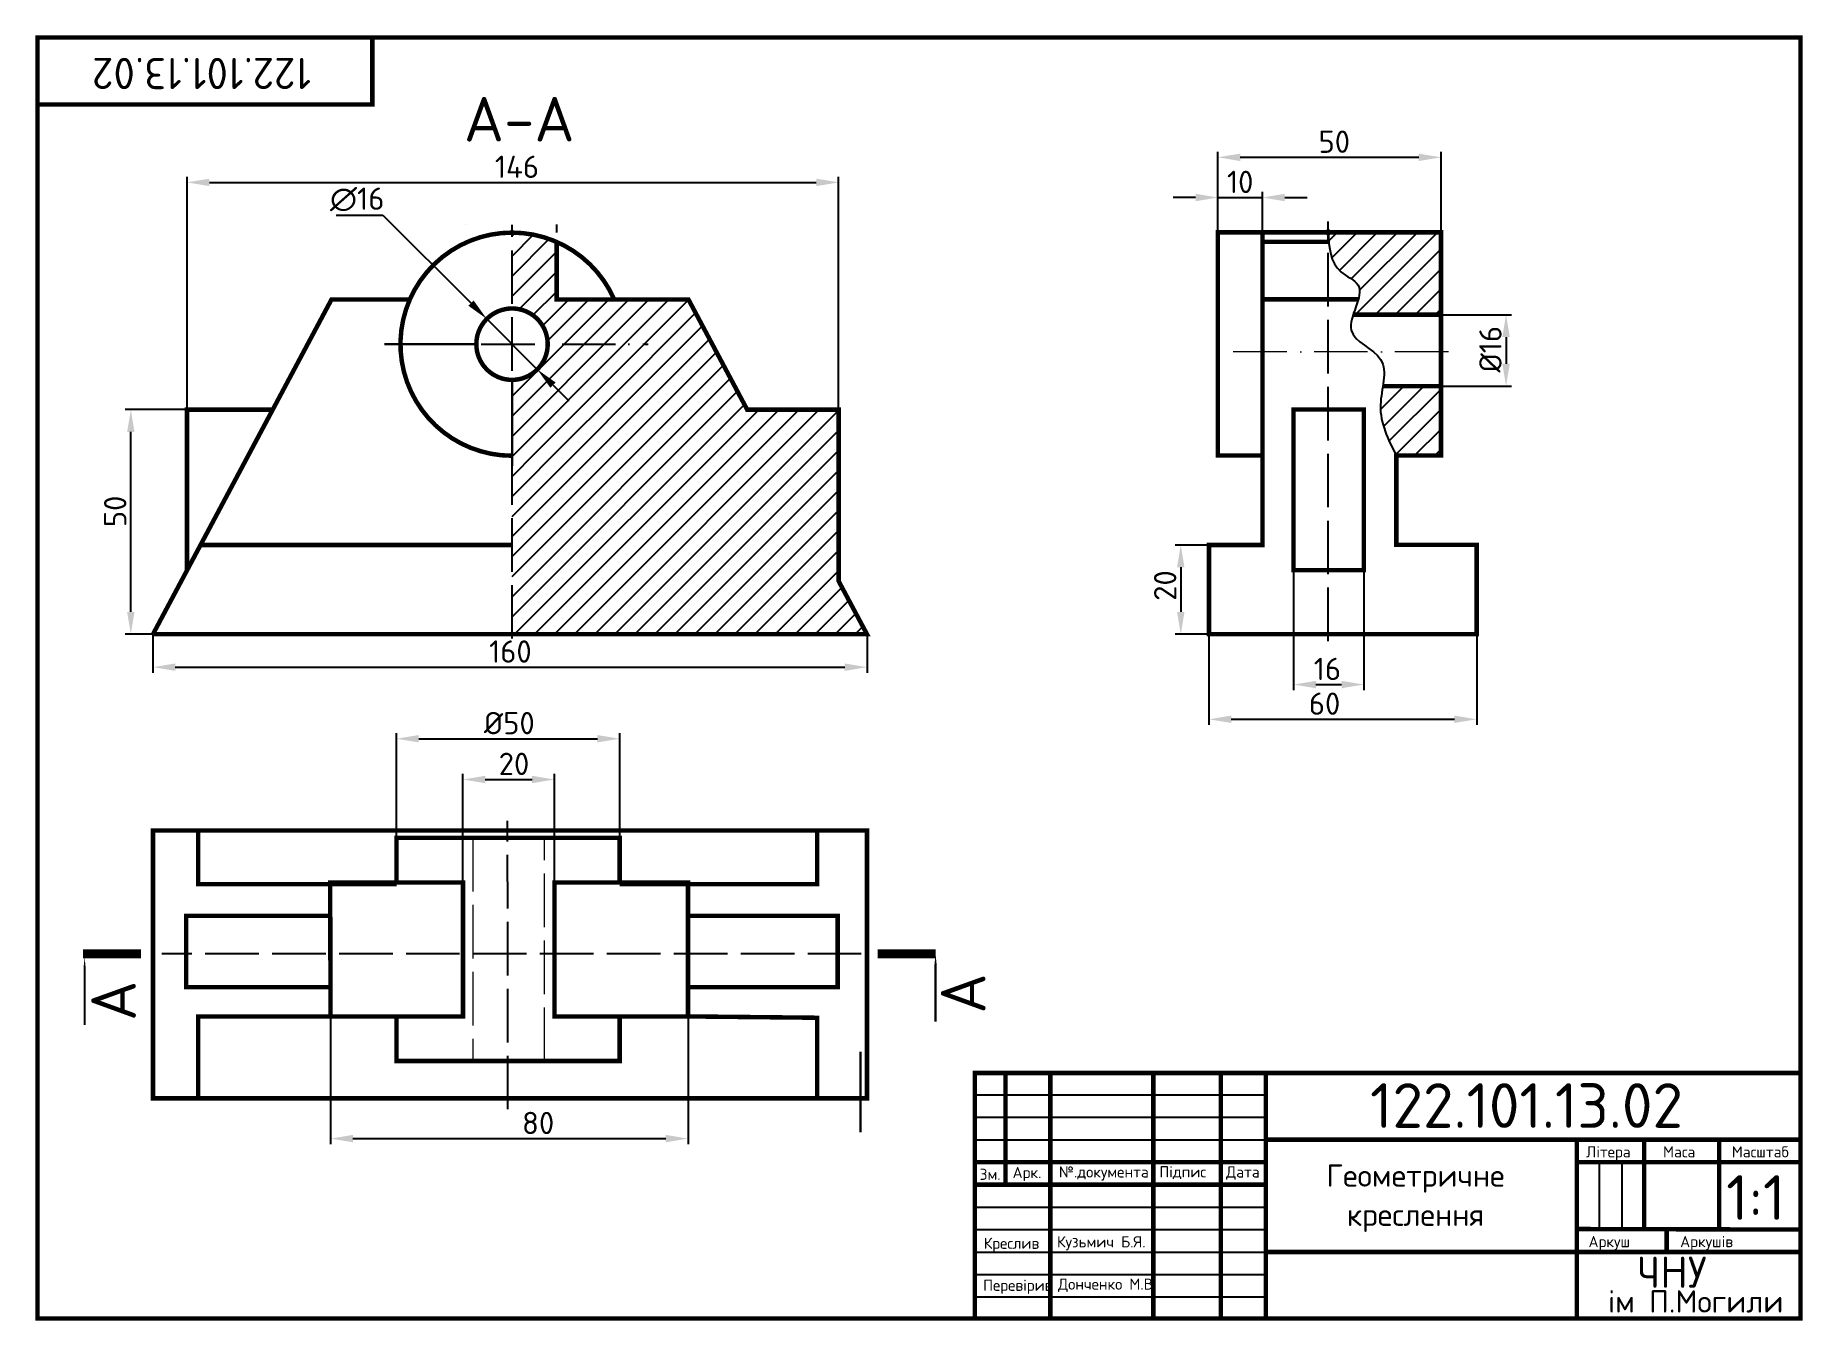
# Model space of a CAD drawing. Header units: millimetres. Extents: x 20 to 416, y 4 to 292.
import ezdxf
from ezdxf.enums import TextEntityAlignment as Align

# ---------------------------------------------------------------- set-up
doc = ezdxf.new("R2010")
doc.units = ezdxf.units.MM
doc.header["$PDMODE"] = 34
doc.header["$PDSIZE"] = -3
doc.linetypes.add('ACAD_ISO02W100', pattern=[15, 12, -3])
doc.linetypes.add('ACAD_ISO10W100', pattern=[18, 12, -3, 0, -3])
for name, color, linetype in [('Dim', 5, 'Continuous'), ('Dop', 6, 'Continuous'), ('Kontur', 7, 'Continuous'), ('Osy', 1, 'ACAD_ISO10W100')]:
    doc.layers.add(name, color=color, linetype=linetype)
doc.styles.get("Standard").update_dxf_attribs({"font": 'isocpeur.ttf'})
doc.dimstyles.new('ESKD_', dxfattribs={"dimtxt": 5, "dimasz": 5, "dimexe": 1.25, "dimexo": 0, "dimgap": 1, "dimtad": 1, "dimtoh": 1, "dimdec": 1, "dimtxsty": 'Standard', "dimcen": 2.5, "dimclrd": 256, "dimclre": 256, "dimclrt": 256, "dimadec": 0, "dimazin": 0, "dimtfac": 1, "dimtdec": 1, "dimtmove": 0, "dimatfit": 3, "dimfxl": 1, "dimtfillclr": 256, "dimlwd": -1, "dimlwe": -1, "dimarcsym": 0})

# ---------------------------------------------------------------- blocks, each defined once
blk = doc.blocks.new('*D1')
at = {"layer": 'Defpoints', "color": 0, "lineweight": -3, "transparency": 16777216}
for p in [(45.85, 158.3), (205.85, 158.3), (205.85, 150.93)]:
    blk.add_point(p, dxfattribs=at)
at = {"layer": 'Dim', "transparency": 16777216}
for p, q in [((45.85, 158.3), (45.85, 149.68)), ((205.85, 158.3), (205.85, 149.68)), ((50.85, 150.93), (200.85, 150.93))]:
    blk.add_line(p, q, dxfattribs=at)
at = {"layer": 'Dim', "lineweight": -3, "transparency": 16777216}
for points in [[(50.85, 151.76), (50.85, 150.1), (45.85, 150.93)], [(200.85, 151.76), (200.85, 150.1), (205.85, 150.93)]]:
    blk.add_solid(points, dxfattribs=at)
at = {"layer": 'Dim', "lineweight": 30, "transparency": 16777216, "insert": (125.94, 154.43), "char_height": 5, "attachment_point": 5}
blk.add_mtext('160', dxfattribs=at)
blk = doc.blocks.new('*D2')
at = {"layer": 'Defpoints', "color": 0, "lineweight": -3, "transparency": 16777216}
for p in [(40.89, 208.63), (53.49, 208.63), (45.85, 158.3)]:
    blk.add_point(p, dxfattribs=at)
at = {"layer": 'Dim', "transparency": 16777216}
for p, q in [((53.49, 208.63), (39.64, 208.63)), ((40.89, 163.3), (40.89, 203.63)), ((45.85, 158.3), (39.64, 158.3))]:
    blk.add_line(p, q, dxfattribs=at)
at = {"layer": 'Dim', "lineweight": -3, "transparency": 16777216}
for points in [[(40.06, 203.63), (41.72, 203.63), (40.89, 208.63)], [(40.06, 163.3), (41.72, 163.3), (40.89, 158.3)]]:
    blk.add_solid(points, dxfattribs=at)
at = {"layer": 'Dim', "lineweight": 30, "transparency": 16777216, "insert": (37.39, 185.83), "char_height": 5, "attachment_point": 5, "rotation": 90}
blk.add_mtext('50', dxfattribs=at)
blk = doc.blocks.new('*D4')
at = {"layer": 'Defpoints', "color": 0, "lineweight": -3, "transparency": 16777216}
for p in [(199.49, 259.55), (53.49, 208.63), (199.49, 208.63)]:
    blk.add_point(p, dxfattribs=at)
at = {"layer": 'Dim', "transparency": 16777216}
for p, q in [((53.49, 208.63), (53.49, 260.8)), ((58.49, 259.55), (194.49, 259.55)), ((199.49, 208.63), (199.49, 260.8))]:
    blk.add_line(p, q, dxfattribs=at)
at = {"layer": 'Dim', "lineweight": -3, "transparency": 16777216}
for points in [[(58.49, 260.38), (58.49, 258.72), (53.49, 259.55)], [(194.49, 260.38), (194.49, 258.72), (199.49, 259.55)]]:
    blk.add_solid(points, dxfattribs=at)
at = {"layer": 'Dim', "lineweight": 30, "transparency": 16777216, "insert": (127.41, 263.05), "char_height": 5, "attachment_point": 5}
blk.add_mtext('146', dxfattribs=at)
blk = doc.blocks.new('*D6')
at = {"layer": 'Defpoints', "color": 0, "linetype": 'ACAD_ISO02W100', "lineweight": -3, "transparency": 16777216}
for p in [(150.43, 134.89), (100.42, 102.67), (150.43, 102.29)]:
    blk.add_point(p, dxfattribs=at)
at = {"layer": 'Dim', "transparency": 16777216}
for p, q in [((100.42, 102.67), (100.42, 136.14)), ((105.42, 134.89), (145.43, 134.89)), ((150.43, 102.29), (150.43, 136.14))]:
    blk.add_line(p, q, dxfattribs=at)
at = {"layer": 'Dim', "linetype": 'ACAD_ISO02W100', "lineweight": -3, "transparency": 16777216}
for points in [[(105.42, 135.72), (105.42, 134.06), (100.42, 134.89)], [(145.43, 135.72), (145.43, 134.06), (150.43, 134.89)]]:
    blk.add_solid(points, dxfattribs=at)
at = {"layer": 'Dim', "linetype": 'ACAD_ISO02W100', "lineweight": 15, "transparency": 16777216, "insert": (125.7, 138.39), "char_height": 5, "attachment_point": 5}
blk.add_mtext('%%C50', dxfattribs=at)
blk = doc.blocks.new('*D8')
at = {"layer": 'Defpoints', "color": 0, "lineweight": -3, "transparency": 16777216}
for p in [(334.47, 265.17), (284.47, 248.35), (334.47, 248.35)]:
    blk.add_point(p, dxfattribs=at)
at = {"layer": 'Dim', "transparency": 16777216}
for p, q in [((284.47, 248.35), (284.47, 266.42)), ((334.47, 248.35), (334.47, 266.42)), ((289.47, 265.17), (329.47, 265.17))]:
    blk.add_line(p, q, dxfattribs=at)
at = {"layer": 'Dim', "lineweight": -3, "transparency": 16777216}
for points in [[(289.47, 266), (289.47, 264.34), (284.47, 265.17)], [(329.47, 266), (329.47, 264.34), (334.47, 265.17)]]:
    blk.add_solid(points, dxfattribs=at)
at = {"layer": 'Dim', "lineweight": 30, "transparency": 16777216, "insert": (310.55, 268.67), "char_height": 5, "attachment_point": 5}
blk.add_mtext('50', dxfattribs=at)
blk = doc.blocks.new('*D9')
at = {"layer": 'Defpoints', "color": 0, "lineweight": -3, "transparency": 16777216}
for p in [(294.47, 256.16), (284.47, 248.35), (294.47, 248.35)]:
    blk.add_point(p, dxfattribs=at)
at = {"layer": 'Dim', "transparency": 16777216}
for p, q in [((284.47, 248.35), (284.47, 257.41)), ((294.47, 248.35), (294.47, 257.41)), ((279.47, 256.16), (274.47, 256.16)), ((284.47, 256.16), (294.47, 256.16)), ((299.47, 256.16), (304.47, 256.16))]:
    blk.add_line(p, q, dxfattribs=at)
at = {"layer": 'Dim', "lineweight": -3, "transparency": 16777216}
for points in [[(279.47, 257), (279.47, 255.33), (284.47, 256.16)], [(299.47, 257), (299.47, 255.33), (294.47, 256.16)]]:
    blk.add_solid(points, dxfattribs=at)
at = {"layer": 'Dim', "lineweight": 30, "transparency": 16777216, "insert": (289.47, 259.66), "char_height": 5, "attachment_point": 5}
blk.add_mtext('10', dxfattribs=at)
blk = doc.blocks.new('*D10')
at = {"layer": 'Defpoints', "color": 0, "linetype": 'ACAD_ISO10W100', "lineweight": -3, "transparency": 16777216}
for p in [(282.47, 178.3), (276.16, 158.3), (282.47, 158.3)]:
    blk.add_point(p, dxfattribs=at)
at = {"layer": 'Dim', "transparency": 16777216}
for p, q in [((282.47, 178.3), (274.91, 178.3)), ((276.16, 173.3), (276.16, 163.3)), ((282.47, 158.3), (274.91, 158.3))]:
    blk.add_line(p, q, dxfattribs=at)
at = {"layer": 'Dim', "linetype": 'ACAD_ISO10W100', "lineweight": -3, "transparency": 16777216}
for points in [[(275.32, 173.3), (276.99, 173.3), (276.16, 178.3)], [(275.32, 163.3), (276.99, 163.3), (276.16, 158.3)]]:
    blk.add_solid(points, dxfattribs=at)
at = {"layer": 'Dim', "linetype": 'ACAD_ISO10W100', "lineweight": -3, "transparency": 16777216, "insert": (272.66, 169.22), "char_height": 5, "attachment_point": 5, "rotation": 90}
blk.add_mtext('20', dxfattribs=at)
blk = doc.blocks.new('*D11')
at = {"layer": 'Defpoints', "color": 0, "linetype": 'ACAD_ISO02W100', "lineweight": -3, "transparency": 16777216}
for p in [(85.66, 72.67), (165.75, 72.67), (165.75, 45.29)]:
    blk.add_point(p, dxfattribs=at)
at = {"layer": 'Dim', "transparency": 16777216}
for p, q in [((85.66, 72.67), (85.66, 44.04)), ((165.75, 72.67), (165.75, 44.04)), ((90.66, 45.29), (160.75, 45.29))]:
    blk.add_line(p, q, dxfattribs=at)
at = {"layer": 'Dim', "linetype": 'ACAD_ISO02W100', "lineweight": -3, "transparency": 16777216}
for points in [[(90.66, 46.12), (90.66, 44.46), (85.66, 45.29)], [(160.75, 46.12), (160.75, 44.46), (165.75, 45.29)]]:
    blk.add_solid(points, dxfattribs=at)
at = {"layer": 'Dim', "linetype": 'ACAD_ISO02W100', "lineweight": -3, "transparency": 16777216, "insert": (132.16, 48.79), "char_height": 5, "attachment_point": 5}
blk.add_mtext('80', dxfattribs=at)
blk = doc.blocks.new('*D13')
at = {"layer": 'Defpoints', "color": 0, "linetype": 'ACAD_ISO02W100', "lineweight": -3, "transparency": 16777216}
for p in [(120.65, 228.96), (131.97, 217.64)]:
    blk.add_point(p, dxfattribs=at)
at = {"layer": 'Dim', "transparency": 16777216}
for p, q in [((86.87, 252.24), (97.37, 252.24)), ((97.37, 252.24), (117.12, 232.49)), ((131.97, 217.64), (120.65, 228.96)), ((135.5, 214.11), (139.04, 210.57))]:
    blk.add_line(p, q, dxfattribs=at)
blk.add_arc((126.31, 223.3), 8, 126.0448, 180, dxfattribs=at)
at = {"layer": 'Dim', "linetype": 'ACAD_ISO02W100', "lineweight": -3, "transparency": 16777216}
for points in [[(117.71, 233.08), (116.53, 231.9), (120.65, 228.96)], [(136.09, 214.7), (134.91, 213.52), (131.97, 217.64)]]:
    blk.add_solid(points, dxfattribs=at)
at = {"layer": 'Dim', "linetype": 'ACAD_ISO02W100', "lineweight": -3, "transparency": 16777216, "insert": (91.62, 255.74), "char_height": 5, "attachment_point": 5}
blk.add_mtext('∅16', dxfattribs=at)
blk = doc.blocks.new('*D15')
at = {"layer": 'Defpoints', "color": 0, "lineweight": -3, "transparency": 16777216}
for p in [(135.81, 125.76), (115.31, 102.67), (135.81, 102.67)]:
    blk.add_point(p, dxfattribs=at)
at = {"layer": 'Dim', "transparency": 16777216}
for p, q in [((115.31, 102.67), (115.31, 127.01)), ((135.81, 102.67), (135.81, 127.01)), ((120.31, 125.76), (130.81, 125.76))]:
    blk.add_line(p, q, dxfattribs=at)
at = {"layer": 'Dim', "lineweight": -3, "transparency": 16777216}
for points in [[(120.31, 126.59), (120.31, 124.93), (115.31, 125.76)], [(130.81, 126.59), (130.81, 124.93), (135.81, 125.76)]]:
    blk.add_solid(points, dxfattribs=at)
at = {"layer": 'Dim', "lineweight": -3, "transparency": 16777216, "insert": (126.75, 129.26), "char_height": 5, "attachment_point": 5}
blk.add_mtext('20', dxfattribs=at)
blk = doc.blocks.new('*D17')
at = {"layer": 'Defpoints', "color": 0, "lineweight": -3, "transparency": 16777216}
for p in [(334.47, 229.9), (334.47, 213.91), (349.04, 213.91)]:
    blk.add_point(p, dxfattribs=at)
at = {"layer": 'Dim', "transparency": 16777216}
for p, q in [((334.47, 229.9), (350.29, 229.9)), ((349.04, 224.9), (349.04, 218.91)), ((334.47, 213.91), (350.29, 213.91))]:
    blk.add_line(p, q, dxfattribs=at)
at = {"layer": 'Dim', "lineweight": -3, "transparency": 16777216}
for points in [[(348.21, 224.9), (349.88, 224.9), (349.04, 229.9)], [(348.21, 218.91), (349.88, 218.91), (349.04, 213.91)]]:
    blk.add_solid(points, dxfattribs=at)
at = {"layer": 'Dim', "lineweight": -3, "transparency": 16777216, "insert": (345.54, 222.17), "char_height": 5, "attachment_point": 5, "rotation": 90}
blk.add_mtext('%%C16', dxfattribs=at)
blk = doc.blocks.new('*D18')
at = {"layer": 'Defpoints', "color": 0, "lineweight": -3, "transparency": 16777216}
for p in [(282.47, 158.3), (342.47, 158.3), (342.47, 139.25)]:
    blk.add_point(p, dxfattribs=at)
at = {"layer": 'Dim', "transparency": 16777216}
for p, q in [((282.47, 158.3), (282.47, 138)), ((342.47, 158.3), (342.47, 138)), ((287.47, 139.25), (337.47, 139.25))]:
    blk.add_line(p, q, dxfattribs=at)
at = {"layer": 'Dim', "lineweight": -3, "transparency": 16777216}
for points in [[(287.47, 140.08), (287.47, 138.42), (282.47, 139.25)], [(337.47, 140.08), (337.47, 138.42), (342.47, 139.25)]]:
    blk.add_solid(points, dxfattribs=at)
at = {"layer": 'Dim', "lineweight": -3, "transparency": 16777216, "insert": (308.37, 142.75), "char_height": 5, "attachment_point": 5}
blk.add_mtext('60', dxfattribs=at)
blk = doc.blocks.new('*D19')
at = {"layer": 'Defpoints', "color": 0, "lineweight": -3, "transparency": 16777216}
for p in [(301.42, 172.65), (317.17, 172.65), (317.17, 147.03)]:
    blk.add_point(p, dxfattribs=at)
at = {"layer": 'Dim', "transparency": 16777216}
for p, q in [((301.42, 172.65), (301.42, 145.78)), ((317.17, 172.65), (317.17, 145.78)), ((306.42, 147.03), (312.17, 147.03))]:
    blk.add_line(p, q, dxfattribs=at)
at = {"layer": 'Dim', "lineweight": -3, "transparency": 16777216}
for points in [[(306.42, 147.86), (306.42, 146.2), (301.42, 147.03)], [(312.17, 147.86), (312.17, 146.2), (317.17, 147.03)]]:
    blk.add_solid(points, dxfattribs=at)
at = {"layer": 'Dim', "lineweight": -3, "transparency": 16777216, "insert": (309.01, 150.53), "char_height": 5, "attachment_point": 5}
blk.add_mtext('16', dxfattribs=at)

msp = doc.modelspace()

# ---------------------------------------------------------------- hatches: boundary and pattern name
at = {"layer": 'Dim', "linetype": 'ACAD_ISO02W100', "lineweight": -3}
h = msp.add_hatch(dxfattribs=at)
h.set_pattern_fill('ANSI31', color=0)
h.paths.add_polyline_path([(179, 208.63), (165.85, 233.3), (149.22, 233.3, -0.540575), (126.31, 198.3), (126.31, 178.14), (196.36, 178.14)])
h.paths.add_polyline_path([(199.49, 170.22), (199.49, 172.63), (196.36, 178.14), (126.31, 178.14), (126.31, 158.3), (205.85, 158.3)])
h.paths.add_polyline_path([(199.49, 208.63), (179, 208.63), (196.36, 178.14), (199.49, 172.63)])
h.paths.add_polyline_path([(151.31, 223.3), (134.31, 223.3, -0.414214), (126.31, 215.3), (126.31, 198.3, 0.414214)], flags=17)
h.paths.add_polyline_path([(149.22, 233.3), (136.32, 233.3), (136.32, 246.21, 0.103403), (126.31, 248.3), (126.31, 231.3, -0.414214), (134.31, 223.3), (151.31, 223.3, 0.103244)])
at = {"layer": 'Dim', "lineweight": -3}
h = msp.add_hatch(dxfattribs=at)
h.set_pattern_fill('ANSI31', color=0)
edge = h.paths.add_edge_path()
edge.add_line((334.47, 213.91), (321.44, 213.91))
edge.add_spline(control_points=[(321.44, 213.91), (321.23, 212.51), (320.14, 206.75), (322.61, 201.95), (324.47, 198.35)], knot_values=[39.852405, 39.852405, 39.852405, 39.852405, 43.798765, 55.698406, 55.698406, 55.698406, 55.698406], degree=3, periodic=0)
edge.add_line((324.47, 198.35), (334.47, 198.35))
edge.add_line((334.47, 198.35), (334.47, 213.91))
edge = h.paths.add_edge_path()
edge.add_line((334.47, 248.35), (309.17, 248.35))
edge.add_spline(control_points=[(309.17, 248.35), (309.39, 244.98), (309.73, 239.82), (316.52, 237.19), (316.26, 234.54), (315.93, 233.35)], knot_values=[0, 0, 0, 0, 9.255307, 14.172667, 17.650288, 17.650288, 17.650288, 17.650288], degree=3, periodic=0)
edge.add_spline(control_points=[(315.93, 233.35), (315.63, 232.24), (315.15, 231.05), (314.77, 229.9)], knot_values=[17.650288, 17.650288, 17.650288, 17.650288, 20.874709, 20.874709, 20.874709, 20.874709], degree=3, periodic=0)
edge.add_line((314.77, 229.9), (334.47, 229.9))
edge.add_line((334.47, 229.9), (334.47, 248.35))

# ---------------------------------------------------------------- linework, layer by layer
at = {"color": 0, "lineweight": 5}
for p, q in [((284.47, 248.35), (334.47, 248.35)), ((284.47, 198.35), (284.47, 248.35)), ((334.47, 248.35), (334.47, 198.35)), ((301.42, 208.65), (301.42, 172.65))]:
    msp.add_line(p, q, dxfattribs=at)
at = {"lineweight": 30}
for p, q in [((415, 239.95), (415, 203.95)), ((85.85, 233.3), (45.85, 158.3)), ((294.47, 233.35), (294.47, 178.35)), ((97.74, 223.3), (118.31, 223.3)), ((126.31, 196.01), (126.31, 215.3)), ((53.49, 208.63), (53.49, 172.63)), ((199.49, 208.63), (199.49, 172.63)), ((282.47, 178.3), (282.47, 158.3)), ((342.47, 158.3), (342.47, 178.3)), ((45.85, 158.3), (205.85, 158.3)), ((282.47, 158.3), (342.47, 158.3)), ((45.85, 114.33), (45.85, 54.33)), ((55.97, 114.29), (55.97, 102.29)), ((205.85, 54.33), (205.85, 114.33)), ((85.65, 102.67), (85.65, 72.67)), ((55.97, 54.67), (55.97, 72.67)), ((55.97, 54.67), (55.97, 72.67)), ((150.42, 72.67), (150.42, 62.67)), ((204.37, 64.77), (204.37, 46.72)), ((45.85, 54.33), (205.85, 54.33))]:
    msp.add_line(p, q, dxfattribs=at)
at = {"lineweight": 30, "const_width": 1}
for points in [[(45.85, 158.3), (53.49, 172.63), (53.49, 208.63), (72.69, 208.63), (85.85, 233.3), (103.4, 233.3, -0.654654), (149.22, 233.3), (165.85, 233.3), (179, 208.63), (199.49, 208.63), (199.49, 170.22), (205.85, 158.3), (45.85, 158.3)], [(118.31, 223.3, 1), (134.31, 223.3, 1), (118.31, 223.3, 0.831785)]]:
    msp.add_lwpolyline(points, format="xyb", dxfattribs=at)
at = {"color": 0, "lineweight": 30, "const_width": 1}
msp.add_lwpolyline([(294.47, 233.35), (294.47, 248.35)], dxfattribs=at)
at = {"lineweight": 30, "const_width": 1}
for points in [[(53.49, 172.63), (72.69, 208.63)], [(56.51, 178.3), (126.31, 178.3)], [(45.85, 114.33), (45.85, 54.33), (205.85, 54.33), (205.85, 114.33), (45.85, 114.33)], [(55.97, 114.29), (55.97, 102.29), (100.43, 102.29)], [(115.31, 102.67), (100.42, 102.67), (100.42, 112.67), (150.42, 112.67), (150.42, 102.67), (135.81, 102.67), (135.81, 72.67), (150.42, 72.67), (150.42, 62.67), (100.42, 62.67), (100.42, 72.67), (115.31, 72.67), (115.31, 102.67)], [(194.67, 114.33), (194.67, 102.29), (150.43, 102.29)], [(100.42, 102.67), (85.56, 102.67), (85.65, 72.67), (100.42, 72.67)], [(150.42, 102.67), (165.74, 102.67), (165.74, 72.67), (150.42, 72.67)], [(85.65, 95.21), (53.29, 95.21), (53.29, 79.21), (85.65, 79.21)], [(165.74, 95.21), (199.29, 95.21), (199.29, 79.21), (165.74, 79.21)], [(55.97, 54.67), (55.97, 72.67), (85.66, 72.67)], [(165.75, 72.67), (194.67, 72.37), (194.67, 54.33)]]:
    msp.add_lwpolyline(points, dxfattribs=at)
at = {"linetype": 'ACAD_ISO02W100', "lineweight": 15, "const_width": 1}
msp.add_lwpolyline([(45.85, 54.33), (205.85, 54.33)], dxfattribs=at)
at = {"lineweight": 30}
msp.add_circle((126.31, 223.3), 8, dxfattribs=at)
at = {"layer": 'Dim', "color": 1, "linetype": 'ACAD_ISO02W100', "lineweight": -3}
msp.add_line((126.31, 157.32), (126.31, 250.02), dxfattribs=at)
at = {"layer": 'Dim', "color": 5, "linetype": 'ACAD_ISO02W100', "lineweight": -3}
msp.add_line((204.57, 86.72), (47.82, 86.72), dxfattribs=at)
at = {"layer": 'Dim', "color": 7, "linetype": 'ACAD_ISO02W100', "lineweight": -3, "const_width": 1}
msp.add_lwpolyline([(136.32, 246.21), (136.32, 233.3), (149.22, 233.3)], dxfattribs=at)
at = {"layer": 'Dim', "color": 7, "lineweight": -3, "const_width": 1}
for points in [[(294.47, 246.21), (309.17, 246.21)], [(294.47, 198.35), (294.47, 233.35), (315.93, 233.35)], [(314.77, 229.9), (334.47, 229.9)], [(321.44, 213.91), (334.47, 213.91)], [(309.17, 208.65), (301.42, 208.65), (301.42, 172.65), (309.17, 172.65)], [(309.17, 172.65), (317.17, 172.65), (317.17, 208.65), (309.17, 208.65)]]:
    msp.add_lwpolyline(points, dxfattribs=at)
msp.add_lwpolyline([(103.4, 233.3, 0.540575), (126.31, 198.3, 0)], format="xyb", dxfattribs=at)
at = {"layer": 'Dim', "color": 5, "linetype": 'ByBlock', "const_width": 2}
msp.add_lwpolyline([(30.2, 86.72), (43.2, 86.72)], dxfattribs=at)
at = {"layer": 'Dim', "color": 5, "linetype": 'ByBlock'}
msp.add_lwpolyline([(30.54, 85.95, 0, 2, 0), (30.54, 76.02, 0.5, 0.5, 0), (30.54, 76.02, 0.5, 0.5, 0), (30.54, 70.73, 0.5, 0.5, 0)], format="xyseb", dxfattribs=at)
at = {"layer": 'Dim', "color": 7, "lineweight": -3}
msp.add_spline([(309.17, 248.35), (312.01, 239.54), (315.88, 236.5), (314.35, 226.43), (320.91, 219.88), (320.91, 209.7), (324.47, 198.35)], degree=3, dxfattribs=at)
msp.add_point((309.17, 248.35), dxfattribs=at)
msp.add_point((309.17, 248.35), dxfattribs=at)
msp.add_point((309.17, 248.35), dxfattribs=at)
msp.add_point((309.17, 248.35), dxfattribs=at)
msp.add_point((309.17, 248.35), dxfattribs=at)
msp.add_point((309.17, 248.35), dxfattribs=at)
msp.add_point((309.17, 248.35), dxfattribs=at)
msp.add_point((309.17, 248.35), dxfattribs=at)
msp.add_point((309.17, 248.35), dxfattribs=at)
msp.add_point((309.17, 248.35), dxfattribs=at)
msp.add_point((309.17, 248.35), dxfattribs=at)
msp.add_point((309.17, 248.35), dxfattribs=at)
msp.add_point((309.17, 248.35), dxfattribs=at)
msp.add_point((309.17, 248.35), dxfattribs=at)
msp.add_point((309.17, 248.35), dxfattribs=at)
at = {"layer": 'Dop', "color": 5, "linetype": 'ByBlock', "const_width": 2}
msp.add_lwpolyline([(221.21, 86.72), (208.21, 86.72)], dxfattribs=at)
at = {"layer": 'Dop', "color": 5, "linetype": 'ByBlock'}
msp.add_lwpolyline([(221.21, 86.72, 0, 2, 0), (221.21, 76.79, 0.5, 0.5, 0), (221.21, 76.79, 0.5, 0.5, 0), (221.21, 71.5, 0.5, 0.5, 0)], format="xyseb", dxfattribs=at)
at = {"layer": 'Kontur', "color": 1, "linetype": 'ACAD_ISO02W100', "lineweight": -3}
msp.add_line((309.17, 156.75), (309.17, 250.78), dxfattribs=at)
at = {"layer": 'Kontur', "color": 0, "linetype": 'ACAD_ISO10W100', "lineweight": -3}
for p, q in [((101.31, 223.3), (156.8, 223.3)), ((342.47, 178.3), (324.47, 178.54))]:
    msp.add_line(p, q, dxfattribs=at)
at = {"layer": 'Kontur', "color": 0, "linetype": 'ACAD_ISO10W100', "lineweight": 0}
msp.add_line((336.13, 221.61), (282.08, 221.61), dxfattribs=at)
at = {"layer": 'Kontur', "color": 0, "linetype": 'ACAD_ISO02W100', "lineweight": 0}
for p, q in [((117.55, 112.67), (117.55, 62.67)), ((133.55, 62.67), (133.55, 112.67)), ((117.55, 62.67), (133.55, 62.67))]:
    msp.add_line(p, q, dxfattribs=at)
at = {"layer": 'Kontur'}
for p, q in [((236.86, 60), (236.86, 34.98)), ((246.94, 60), (246.94, 5)), ((270.02, 60), (270.02, 5)), ((285.13, 60), (285.13, 5)), ((295.21, 60), (295.21, 5)), ((230, 55.12), (295.21, 55.12)), ((230, 50.09), (295.21, 50.09)), ((230, 45.05), (295.21, 45.05)), ((415, 45.05), (295.21, 45.05)), ((364.88, 45.05), (364.88, 5)), ((379.99, 45.05), (379.99, 24.91)), ((396.78, 45.05), (396.78, 24.91)), ((230, 40.02), (295.21, 40.02)), ((415, 40.02), (364.88, 40.02)), ((369.92, 40.02), (369.92, 24.91)), ((374.96, 40.02), (374.96, 24.91)), ((230, 34.98), (295.21, 34.98)), ((230, 29.95), (295.21, 29.95)), ((230, 24.91), (295.21, 24.91)), ((415, 24.91), (364.88, 24.91)), ((385.03, 19.88), (385.03, 24.91)), ((396.78, 24.91), (396.78, 24.91)), ((230, 19.88), (295.21, 19.88)), ((415, 19.88), (295.21, 19.88)), ((230, 14.85), (295.21, 14.85)), ((230, 9.81), (295.21, 9.81))]:
    msp.add_line(p, q, dxfattribs=at)
at = {"layer": 'Kontur', "const_width": 1}
for points in [[(20, 5), (415, 5), (415, 292), (20, 292)], [(20, 277), (95, 277), (95, 292), (20, 292)]]:
    msp.add_lwpolyline(points, close=True, dxfattribs=at)
at = {"layer": 'Kontur', "color": 0, "lineweight": -3, "const_width": 1}
msp.add_lwpolyline([(282.47, 178.3), (294.47, 178.3), (294.47, 198.35), (284.47, 198.35), (284.47, 248.35), (334.47, 248.35), (334.47, 198.35), (324.47, 198.35), (324.47, 178.35), (342.47, 178.35), (342.47, 158.3), (282.47, 158.3), (282.47, 178.3)], dxfattribs=at)
at = {"layer": 'Kontur', "const_width": 1}
for points in [[(415, 5), (415, 60), (230, 60), (230, 5)], [(236.86, 34.98), (236.86, 60)], [(246.94, 5), (246.94, 60)], [(270.02, 5), (270.02, 60)], [(285.13, 5), (285.13, 60)], [(295.21, 5), (295.21, 60)], [(295.21, 45.05), (415, 45.05)], [(364.88, 5), (364.88, 45.05)], [(379.99, 24.91), (379.99, 45.05)], [(396.78, 24.95), (396.78, 45.05)], [(230, 40.02), (295.21, 40.02)], [(415, 40.02), (364.88, 40.02)], [(230, 34.98), (295.21, 34.98)], [(364.88, 25.03), (415, 24.91)], [(385.03, 19.88), (385.03, 24.91)], [(295.21, 19.88), (415, 19.88)]]:
    msp.add_lwpolyline(points, dxfattribs=at)
at = {"layer": 'Osy', "color": 0, "linetype": 'ACAD_ISO02W100', "lineweight": -3}
for p, q in [((115.89, 250.08), (115.89, 250.08)), ((136.32, 233.3), (136.32, 250.08)), ((149.22, 233.3), (136.32, 233.3))]:
    msp.add_line(p, q, dxfattribs=at)
at = {"layer": 'Osy', "linetype": 'ACAD_ISO02W100', "lineweight": -3}
msp.add_line((125.37, 51.86), (125.32, 116.51), dxfattribs=at)

# ---------------------------------------------------------------- texts
at = {"layer": 'Dim', "color": 5, "linetype": 'ByBlock'}
msp.add_text('А', height=10, rotation=90, dxfattribs=at).set_placement((42.01, 71.68))
at = {"layer": 'Dim', "color": 7, "linetype": 'ACAD_ISO02W100', "lineweight": -3, "insert": (115.52, 278.72), "char_height": 10, "attachment_point": 1}
msp.add_mtext_dynamic_manual_height_columns('А-А', width=25.4585, gutter_width=50, heights=[0], dxfattribs=at)
at = {"layer": 'Dop', "color": 5, "linetype": 'ByBlock'}
msp.add_text('А', height=10, rotation=90, dxfattribs=at).set_placement((232.39, 73.31))
at = {"layer": 'Kontur'}
msp.add_text('122.101.13.02', height=7, rotation=180, dxfattribs=at).set_placement((81.3, 287.46))
for s, height, p in [('122.101.13.02', 10, (318.58, 47.7)), ('Зм.', 2.5, (231.08, 36.04)), ('Арк.', 2.5, (238.47, 36.45)), ('№.документа', 2.5, (248.85, 36.57)), ('Підпис', 2.5, (271.36, 36.6)), ('Дата', 2.5, (286.32, 36.57)), ('1:1', 10, (398.36, 27.09)), ('Креслив', 2.5, (232, 20.59)), ('Кузьмич Б.Я.', 2.5, (248.42, 20.91)), ('Аркушів', 2.5, (388.05, 20.96)), ('ЧНУ', 7, (378.44, 11.86)), ('Перевірив', 2.5, (231.87, 11.18)), ('Донченко М.В.', 2.5, (248.67, 11.44)), ('ім П.Могили', 5, (371.9, 6.31))]:
    msp.add_text(s, height=height, dxfattribs=at).set_placement(p)
for s, height, p in [('Літера', 2.5, (371.97, 41.08)), ('Маса', 2.5, (387.83, 41.08)), ('Масштаб', 2.5, (406.01, 41.08)), ('Геометричне', 5, (328.75, 34.52)), ('креслення', 5, (328.75, 25.73)), ('Аркуш', 2.5, (372.17, 20.96))]:
    msp.add_text(s, height=height, dxfattribs=at).set_placement(p, align=Align.CENTER)

# ---------------------------------------------------------------- dimensions: what is measured, and where the dimension line sits
at = {"layer": 'Dim', "color": 0, "lineweight": 30}
for base, p2, picture, middle in [((334.47, 265.17), (334.47, 248.35), '*D8', (310.55, 265.17)), ((294.47, 256.16), (294.47, 248.35), '*D9', (289.47, 256.16))]:
    dim = msp.add_linear_dim(base=base, p1=(284.47, 248.35), p2=p2, dimstyle='ESKD_', dxfattribs=at)
    dim.commit()
    dim.dimension.update_dxf_attribs({"geometry": picture, "text_midpoint": middle, "dimtype": 160})
at = {"layer": 'Dim', "lineweight": 30}
for base, p1, p2, picture, middle in [((199.49, 259.55), (53.49, 208.63), (199.49, 208.63), '*D4', (127.41, 259.55)), ((205.85, 150.93), (45.85, 158.3), (205.85, 158.3), '*D1', (125.94, 150.93))]:
    dim = msp.add_linear_dim(base=base, p1=p1, p2=p2, dimstyle='ESKD_', dxfattribs=at)
    dim.commit()
    dim.dimension.update_dxf_attribs({"geometry": picture, "text_midpoint": middle, "dimtype": 160})
at = {"layer": 'Dim', "color": 7, "linetype": 'ACAD_ISO02W100', "lineweight": -3}
dim = msp.add_diameter_dim_2p(p1=(131.97, 217.64), p2=(120.65, 228.96), dimstyle='ESKD_', dxfattribs=at)
dim.commit()
dim.dimension.update_dxf_attribs({"geometry": '*D13', "text_midpoint": (91.62, 252.24), "dimtype": 163})
at = {"layer": 'Dim', "color": 7, "lineweight": -3}
dim = msp.add_linear_dim(base=(349.04, 213.91), p1=(334.47, 229.9), p2=(334.47, 213.91), angle=90, text='%%C<>', dimstyle='ESKD_', dxfattribs=at)
dim.commit()
dim.dimension.update_dxf_attribs({"geometry": '*D17', "text_midpoint": (349.04, 222.17), "dimtype": 160})
at = {"layer": 'Dim', "lineweight": 30}
dim = msp.add_linear_dim(base=(40.89, 208.63), p1=(45.85, 158.3), p2=(53.49, 208.63), angle=90, dimstyle='ESKD_', override={"dimdec": 0}, dxfattribs=at)
dim.commit()
dim.dimension.update_dxf_attribs({"geometry": '*D2', "text_midpoint": (40.89, 185.83), "dimtype": 160})
at = {"layer": 'Dim', "color": 0, "linetype": 'ACAD_ISO10W100', "lineweight": -3}
dim = msp.add_linear_dim(base=(276.16, 158.3), p1=(282.47, 178.3), p2=(282.47, 158.3), angle=90, dimstyle='ESKD_', dxfattribs=at)
dim.commit()
dim.dimension.update_dxf_attribs({"geometry": '*D10', "text_midpoint": (276.16, 169.22), "dimtype": 160})
at = {"layer": 'Dim', "color": 7, "lineweight": -3}
for base, p1, p2, picture, middle in [((317.17, 147.03), (301.42, 172.65), (317.17, 172.65), '*D19', (309.01, 147.03)), ((135.8096, 125.7593), (115.3137, 102.6715), (135.8096, 102.6715), '*D15', (126.7549, 125.7593))]:
    dim = msp.add_linear_dim(base=base, p1=p1, p2=p2, dimstyle='ESKD_', override={"dimdec": 0}, dxfattribs=at)
    dim.commit()
    dim.dimension.update_dxf_attribs({"geometry": picture, "text_midpoint": middle, "dimtype": 160})
dim = msp.add_linear_dim(base=(342.47, 139.25), p1=(282.47, 158.3), p2=(342.47, 158.3), dimstyle='ESKD_', dxfattribs=at)
dim.commit()
dim.dimension.update_dxf_attribs({"geometry": '*D18', "text_midpoint": (308.37, 139.25), "dimtype": 160})
at = {"layer": 'Dim', "linetype": 'ACAD_ISO02W100', "lineweight": 15}
dim = msp.add_linear_dim(base=(150.43, 134.89), p1=(100.42, 102.67), p2=(150.43, 102.29), text='%%C<>', dimstyle='ESKD_', override={"dimdec": 0}, dxfattribs=at)
dim.commit()
dim.dimension.update_dxf_attribs({"geometry": '*D6', "text_midpoint": (125.7, 134.89), "dimtype": 160})
at = {"layer": 'Dim', "linetype": 'ACAD_ISO02W100', "lineweight": -3}
dim = msp.add_linear_dim(base=(165.75, 45.29), p1=(85.66, 72.67), p2=(165.75, 72.67), dimstyle='ESKD_', override={"dimdec": 0}, dxfattribs=at)
dim.commit()
dim.dimension.update_dxf_attribs({"geometry": '*D11', "text_midpoint": (132.16, 45.29), "dimtype": 160})

doc.saveas('drawing.dxf')
